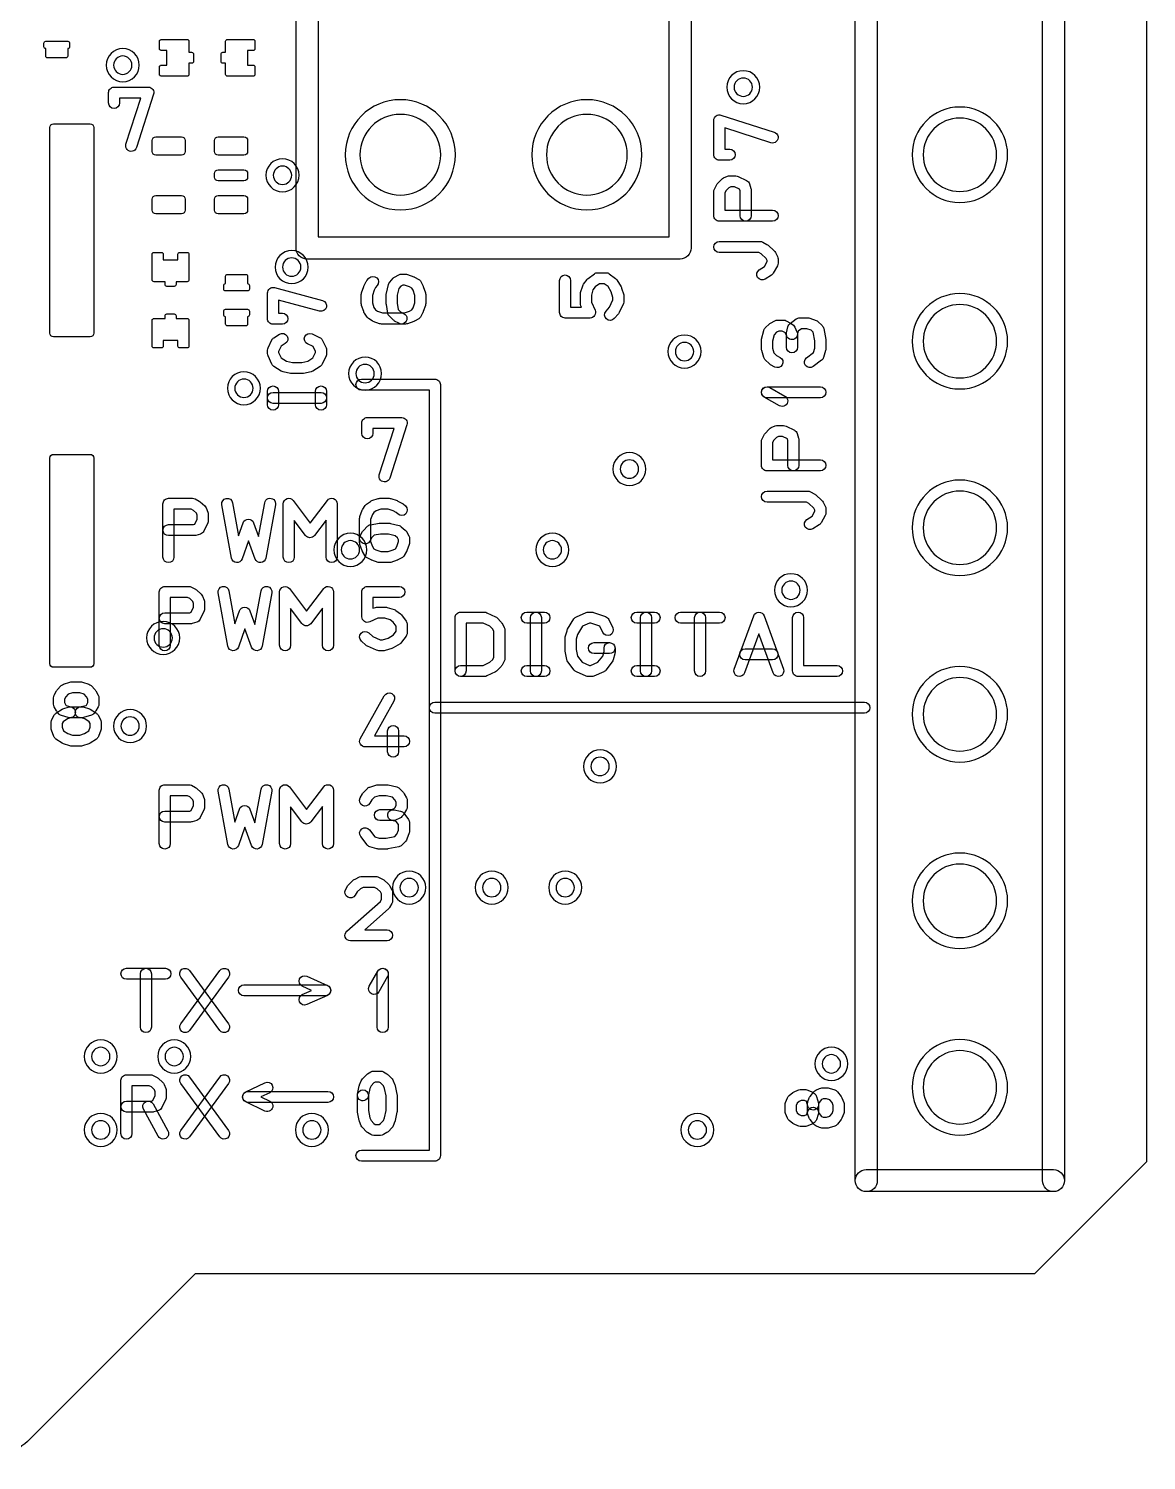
# Model space of a CAD drawing. Extents: x 0 to 53.3, y 0 to 68.6.
# Drawn here: x 38.12 to 53.34, y 0 to 19.5 of the extents above; entities that cross this region are included whole.
import ezdxf

# ---------------------------------------------------------------- set-up
doc = ezdxf.new("R2010")
doc.units = 0
for name, color, linetype in [('HOLE_1_4', 7, 'CONTINUOUS'), ('NC_Resist-A', 221, 'CONTINUOUS'), ('NC_Symbol-A', 140, 'CONTINUOUS'), ('OUTLINE', 7, 'CONTINUOUS')]:
    doc.layers.add(name, color=color, linetype=linetype)

msp = doc.modelspace()

# ---------------------------------------------------------------- linework, layer by layer
at = {"layer": 'HOLE_1_4'}
for points in [[(39.525, 19, 1), (39.275, 19, 1), (39.525, 19)], [(47.975, 18.7, 1), (47.725, 18.7, 1), (47.975, 18.7)], [(43.73, 17.78, 1), (42.63, 17.78, 1), (43.73, 17.78)], [(46.27, 17.78, 1), (45.17, 17.78, 1), (46.27, 17.78)], [(51.3, 17.78, 1), (50.3, 17.78, 1), (51.3, 17.78)], [(41.7, 17.5, 1), (41.45, 17.5, 1), (41.7, 17.5)], [(41.825, 16.25, 1), (41.575, 16.25, 1), (41.825, 16.25)], [(51.3, 15.24, 1), (50.3, 15.24, 1), (51.3, 15.24)], [(47.175, 15.1, 1), (46.925, 15.1, 1), (47.175, 15.1)], [(42.825, 14.8, 1), (42.575, 14.8, 1), (42.825, 14.8)], [(41.175, 14.6, 1), (40.925, 14.6, 1), (41.175, 14.6)], [(46.425, 13.5, 1), (46.175, 13.5, 1), (46.425, 13.5)], [(51.3, 12.7, 1), (50.3, 12.7, 1), (51.3, 12.7)], [(42.625, 12.4, 1), (42.375, 12.4, 1), (42.625, 12.4)], [(45.375, 12.4, 1), (45.125, 12.4, 1), (45.375, 12.4)], [(48.625, 11.85, 1), (48.375, 11.85, 1), (48.625, 11.85)], [(40.075, 11.2, 1), (39.825, 11.2, 1), (40.075, 11.2)], [(51.3, 10.16, 1), (50.3, 10.16, 1), (51.3, 10.16)], [(39.625, 10, 1), (39.375, 10, 1), (39.625, 10)], [(46.025, 9.45, 1), (45.775, 9.45, 1), (46.025, 9.45)], [(51.3, 7.62, 1), (50.3, 7.62, 1), (51.3, 7.62)], [(43.425, 7.8, 1), (43.175, 7.8, 1), (43.425, 7.8)], [(44.55, 7.8, 1), (44.3, 7.8, 1), (44.55, 7.8)], [(45.55, 7.8, 1), (45.3, 7.8, 1), (45.55, 7.8)], [(39.225, 5.5, 1), (38.975, 5.5, 1), (39.225, 5.5)], [(40.225, 5.5, 1), (39.975, 5.5, 1), (40.225, 5.5)], [(49.175, 5.4, 1), (48.925, 5.4, 1), (49.175, 5.4)], [(51.3, 5.08, 1), (50.3, 5.08, 1), (51.3, 5.08)], [(39.225, 4.5, 1), (38.975, 4.5, 1), (39.225, 4.5)], [(42.1, 4.5, 1), (41.85, 4.5, 1), (42.1, 4.5)], [(47.35, 4.5, 1), (47.1, 4.5, 1), (47.35, 4.5)]]:
    msp.add_lwpolyline(points, format="xyb", close=True, dxfattribs=at)
at = {"layer": 'NC_Resist-A'}
for points in [[(38.65, 19.325, -0.414214), (38.675, 19.3), (38.675, 19.25, -0.414214), (38.65, 19.225), (38.65, 19.225), (38.65, 19.125, -0.414214), (38.625, 19.1), (38.375, 19.1, -0.414214), (38.35, 19.125), (38.35, 19.225), (38.35, 19.225, -0.414214), (38.325, 19.25), (38.325, 19.3, -0.414214), (38.35, 19.325)], [(39.9, 18.975, -0.414214), (39.925, 19), (40, 19), (40, 19.2), (39.925, 19.2, -0.414214), (39.9, 19.225), (39.9, 19.325, -0.414214), (39.925, 19.35), (40.275, 19.35, -0.414214), (40.3, 19.325), (40.3, 19.175), (40.3375, 19.175, -0.414214), (40.3625, 19.15), (40.3625, 19.05, -0.414214), (40.3375, 19.025), (40.3, 19.025), (40.3, 18.875, -0.414214), (40.275, 18.85), (39.925, 18.85, -0.414214), (39.9, 18.875)], [(41.2, 19.225, -0.414214), (41.175, 19.2), (41.1, 19.2), (41.1, 19), (41.175, 19, -0.414214), (41.2, 18.975), (41.2, 18.875, -0.414214), (41.175, 18.85), (40.825, 18.85, -0.414214), (40.8, 18.875), (40.8, 19.025), (40.7625, 19.025, -0.414214), (40.7375, 19.05), (40.7375, 19.15, -0.414214), (40.7625, 19.175), (40.8, 19.175), (40.8, 19.325, -0.414214), (40.825, 19.35), (41.175, 19.35, -0.414214), (41.2, 19.325)], [(39.625, 19, 1), (39.175, 19, 1), (39.625, 19)], [(48.075, 18.7, 1), (47.625, 18.7, 1), (48.075, 18.7)], [(43.93, 17.78, 1), (42.43, 17.78, 1), (43.93, 17.78)], [(44.97, 17.78, 1), (46.47, 17.78, 1), (44.97, 17.78)], [(50.8, 18.43, 1), (50.8, 17.13, 1), (50.8, 18.43)], [(38.405, 18.15, -0.414214), (38.455, 18.2), (38.955, 18.2, -0.414214), (39.005, 18.15), (39.005, 15.35, -0.414214), (38.955, 15.3), (38.455, 15.3, -0.414214), (38.405, 15.35)], [(39.85, 17.775, -0.414214), (39.8, 17.825), (39.8, 17.975, -0.414214), (39.85, 18.025), (40.2, 18.025, -0.414214), (40.25, 17.975), (40.25, 17.825, -0.414214), (40.2, 17.775)], [(40.7, 17.775, -0.414214), (40.65, 17.825), (40.65, 17.975, -0.414214), (40.7, 18.025), (41.05, 18.025, -0.414214), (41.1, 17.975), (41.1, 17.825, -0.414214), (41.05, 17.775)], [(40.7, 17.425, -0.414214), (40.65, 17.475), (40.65, 17.525, -0.414214), (40.7, 17.575), (41.05, 17.575, -0.414214), (41.1, 17.525), (41.1, 17.475, -0.414214), (41.05, 17.425)], [(41.8, 17.5, 1), (41.35, 17.5, 1), (41.8, 17.5)], [(39.85, 16.975, -0.414214), (39.8, 17.025), (39.8, 17.175, -0.414214), (39.85, 17.225), (40.2, 17.225, -0.414214), (40.25, 17.175), (40.25, 17.025, -0.414214), (40.2, 16.975)], [(40.7, 16.975, -0.414214), (40.65, 17.025), (40.65, 17.175, -0.414214), (40.7, 17.225), (41.05, 17.225, -0.414214), (41.1, 17.175), (41.1, 17.025, -0.414214), (41.05, 16.975)], [(39.925, 16.45, -0.414214), (39.95, 16.425), (39.95, 16.35), (40.15, 16.35), (40.15, 16.425, -0.414214), (40.175, 16.45), (40.275, 16.45, -0.414214), (40.3, 16.425), (40.3, 16.075, -0.414214), (40.275, 16.05), (40.125, 16.05), (40.125, 16.0125, -0.414214), (40.1, 15.9875), (40, 15.9875, -0.414214), (39.975, 16.0125), (39.975, 16.05), (39.825, 16.05, -0.414214), (39.8, 16.075), (39.8, 16.425, -0.414214), (39.825, 16.45)], [(41.925, 16.25, 1), (41.475, 16.25, 1), (41.925, 16.25)], [(40.8, 15.925, -0.414214), (40.775, 15.95), (40.775, 16, -0.414214), (40.8, 16.025), (40.8, 16.025), (40.8, 16.125, -0.414214), (40.825, 16.15), (41.075, 16.15, -0.414214), (41.1, 16.125), (41.1, 16.025), (41.1, 16.025, -0.414214), (41.125, 16), (41.125, 15.95, -0.414214), (41.1, 15.925)], [(50.8, 15.89, 1), (50.8, 14.59, 1), (50.8, 15.89)], [(40.175, 15.15, -0.414214), (40.15, 15.175), (40.15, 15.25), (39.95, 15.25), (39.95, 15.175, -0.414214), (39.925, 15.15), (39.825, 15.15, -0.414214), (39.8, 15.175), (39.8, 15.525, -0.414214), (39.825, 15.55), (39.975, 15.55), (39.975, 15.5875, -0.414214), (40, 15.6125), (40.1, 15.6125, -0.414214), (40.125, 15.5875), (40.125, 15.55), (40.275, 15.55, -0.414214), (40.3, 15.525), (40.3, 15.175, -0.414214), (40.275, 15.15)], [(41.1, 15.675, -0.414214), (41.125, 15.65), (41.125, 15.6, -0.414214), (41.1, 15.575), (41.1, 15.575), (41.1, 15.475, -0.414214), (41.075, 15.45), (40.825, 15.45, -0.414214), (40.8, 15.475), (40.8, 15.575), (40.8, 15.575, -0.414214), (40.775, 15.6), (40.775, 15.65, -0.414214), (40.8, 15.675)], [(47.275, 15.1, 1), (46.825, 15.1, 1), (47.275, 15.1)], [(42.925, 14.8, 1), (42.475, 14.8, 1), (42.925, 14.8)], [(41.275, 14.6, 1), (40.825, 14.6, 1), (41.275, 14.6)], [(38.405, 13.65, -0.414214), (38.455, 13.7), (38.955, 13.7, -0.414214), (39.005, 13.65), (39.005, 10.85, -0.414214), (38.955, 10.8), (38.455, 10.8, -0.414214), (38.405, 10.85)], [(46.525, 13.5, 1), (46.075, 13.5, 1), (46.525, 13.5)], [(50.8, 13.35, 1), (50.8, 12.05, 1), (50.8, 13.35)], [(42.725, 12.4, 1), (42.275, 12.4, 1), (42.725, 12.4)], [(45.475, 12.4, 1), (45.025, 12.4, 1), (45.475, 12.4)], [(48.725, 11.85, 1), (48.275, 11.85, 1), (48.725, 11.85)], [(40.175, 11.2, 1), (39.725, 11.2, 1), (40.175, 11.2)], [(50.8, 10.81, 1), (50.8, 9.51, 1), (50.8, 10.81)], [(39.725, 10, 1), (39.275, 10, 1), (39.725, 10)], [(46.125, 9.45, 1), (45.675, 9.45, 1), (46.125, 9.45)], [(50.8, 8.27, 1), (50.8, 6.97, 1), (50.8, 8.27)], [(43.525, 7.8, 1), (43.075, 7.8, 1), (43.525, 7.8)], [(44.65, 7.8, 1), (44.2, 7.8, 1), (44.65, 7.8)], [(45.65, 7.8, 1), (45.2, 7.8, 1), (45.65, 7.8)], [(39.325, 5.5, 1), (38.875, 5.5, 1), (39.325, 5.5)], [(40.325, 5.5, 1), (39.875, 5.5, 1), (40.325, 5.5)], [(50.8, 5.73, 1), (50.8, 4.43, 1), (50.8, 5.73)], [(49.275, 5.4, 1), (48.825, 5.4, 1), (49.275, 5.4)], [(39.325, 4.5, 1), (38.875, 4.5, 1), (39.325, 4.5)], [(42.2, 4.5, 1), (41.75, 4.5, 1), (42.2, 4.5)], [(47.45, 4.5, 1), (47, 4.5, 1), (47.45, 4.5)]]:
    msp.add_lwpolyline(points, format="xyb", close=True, dxfattribs=at)
at = {"layer": 'NC_Symbol-A'}
for points in [[(41.76, 24.13, -1), (42.06, 24.13), (42.06, 16.66), (46.84, 16.66), (46.84, 23.98), (41.91, 23.98, -1), (41.91, 24.28), (46.99, 24.28, -0.414214), (47.14, 24.13), (47.14, 16.51, -0.414214), (46.99, 16.36), (41.91, 16.36, -0.414214), (41.76, 16.51)], [(49.675, 3.81, -1), (49.375, 3.81), (49.375, 24.13, -1), (49.675, 24.13)], [(51.925, 24.13, -1), (52.225, 24.13), (52.225, 3.81, -1), (51.925, 3.81)], [(39.35617, 18.48491, -1), (39.20617, 18.48491), (39.20617, 18.62642, -0.414214), (39.28117, 18.70142), (39.7487, 18.70142, -0.508591), (39.82009, 18.60345), (39.58633, 17.87703, -1), (39.44355, 17.92297), (39.64578, 18.55142), (39.35617, 18.55142)], [(47.66509, 17.85617, -1), (47.66509, 17.70617), (47.52358, 17.70617, -0.414214), (47.44858, 17.78117), (47.44858, 18.2487, -0.508591), (47.54655, 18.32009), (48.27297, 18.08633, -1), (48.22703, 17.94355), (47.59858, 18.14578), (47.59858, 17.85617)], [(48.25, 17.025, -1), (48.25, 16.875), (47.52358, 16.875, -0.414214), (47.44858, 16.95), (47.44858, 17.27727, -0.12026), (47.45701, 17.31182), (47.48532, 17.36637, -0.064683), (47.49636, 17.38223), (47.55296, 17.44457, -0.110983), (47.57987, 17.46348), (47.63647, 17.48685, -0.098199), (47.66509, 17.49253), (47.75, 17.49253, -0.112704), (47.78255, 17.4851), (47.89576, 17.43056, -0.209984), (47.93499, 17.38472), (47.95386, 17.32238, -0.073621), (47.95708, 17.30065), (47.95708, 16.95, -1), (47.80708, 16.95), (47.80708, 17.28955), (47.80097, 17.30972), (47.73288, 17.34253), (47.67996, 17.34253), (47.65269, 17.33127), (47.61397, 17.28862), (47.59858, 17.25897), (47.59858, 17.025)], [(47.52358, 16.44903, -1), (47.52358, 16.59903), (48.08019, 16.59903, -0.126514), (48.11637, 16.58973), (48.17297, 16.55856, -0.059853), (48.1875, 16.54812), (48.27241, 16.4702, -0.087646), (48.28827, 16.44948), (48.31657, 16.39493, -0.120226), (48.325, 16.36039), (48.325, 16.30584, -0.128104), (48.31547, 16.26925), (48.25887, 16.16796, -0.123142), (48.23394, 16.14145), (48.14903, 16.0869, -1), (48.06795, 16.2131), (48.13708, 16.25751), (48.175, 16.32537), (48.175, 16.34209), (48.16123, 16.36864), (48.09272, 16.43151), (48.0609, 16.44903)], [(42.75296, 16.09911, -1), (42.86402, 15.99829), (42.84227, 15.97433), (42.82123, 15.93377), (42.79858, 15.86521), (42.79858, 15.76466), (42.81972, 15.70066), (42.84306, 15.66692), (42.87084, 15.64856), (42.93503, 15.625), (43.23856, 15.625), (43.3056, 15.64961), (43.3373, 15.66707), (43.35236, 15.69609), (43.375, 15.76466), (43.375, 15.86521), (43.35236, 15.93378), (43.3373, 15.9628), (43.3056, 15.98026), (43.23856, 16.00487), (43.21457, 16.00487), (43.18662, 15.98948), (43.16013, 15.95885), (43.13821, 15.86832), (43.13821, 15.75861), (43.15213, 15.67236), (43.18356, 15.64207), (43.23146, 15.6157, -1), (43.1591, 15.4843), (43.1025, 15.51547, -0.065961), (43.08664, 15.52716), (43.03004, 15.5817, -0.162393), (43.00804, 15.62376), (42.98917, 15.74065, -0.040026), (42.98821, 15.7526), (42.98821, 15.87727, -0.059462), (42.99032, 15.89492), (43.01862, 16.01181, -0.119424), (43.03478, 16.04322), (43.08195, 16.09776, -0.088836), (43.1025, 16.1144), (43.1591, 16.14557, -0.126514), (43.19528, 16.15487), (43.25189, 16.15487, -0.088201), (43.27774, 16.15027), (43.36264, 16.1191, -0.037854), (43.37296, 16.1144), (43.42957, 16.08323, -0.148301), (43.45997, 16.05207), (43.48827, 15.99753, -0.039964), (43.49292, 15.9865), (43.52122, 15.90078, -0.07988), (43.525, 15.87727), (43.525, 15.7526, -0.07988), (43.52122, 15.72909), (43.49292, 15.64337, -0.039964), (43.48827, 15.63234), (43.45997, 15.5778, -0.148301), (43.42957, 15.54664), (43.37296, 15.51547, -0.037854), (43.36264, 15.51077), (43.27774, 15.4796, -0.088201), (43.25189, 15.475), (42.9217, 15.475, -0.088195), (42.89585, 15.47959), (42.81094, 15.51076, -0.058095), (42.79544, 15.5186), (42.74827, 15.54977, -0.095697), (42.72794, 15.56967), (42.69021, 15.62421, -0.071682), (42.68067, 15.64336), (42.65236, 15.72908, -0.079913), (42.64858, 15.7526), (42.64858, 15.87727, -0.079913), (42.65236, 15.90079), (42.68067, 15.98651, -0.039933), (42.68532, 15.99753), (42.71362, 16.05207, -0.064711), (42.72466, 16.06794)], [(45.34858, 16.06753, -1), (45.49858, 16.06753), (45.49858, 15.70617), (45.64678, 15.70617), (45.63831, 15.72483, -0.106969), (45.6316, 15.75584), (45.6316, 15.88052, -0.073621), (45.63482, 15.90225), (45.66313, 15.99576, -0.088707), (45.67511, 16.01929), (45.72228, 16.08162, -0.072506), (45.73769, 16.09681), (45.82259, 16.15915, -0.159683), (45.86698, 16.1737), (45.98019, 16.1737, -0.159683), (46.02458, 16.15915), (46.10948, 16.09681, -0.098579), (46.12925, 16.0752), (46.18586, 15.9817, -0.06271), (46.19348, 15.96458), (46.22178, 15.87107, -0.073588), (46.225, 15.84935), (46.225, 15.78701, -0.106935), (46.21829, 15.75601), (46.16169, 15.63134, -0.077945), (46.14892, 15.61192), (46.09231, 15.54958, -1), (45.98127, 15.65042), (46.02997, 15.70405), (46.075, 15.80324), (46.075, 15.83825), (46.05265, 15.9121), (46.00867, 15.98474), (45.95561, 16.0237), (45.89156, 16.0237), (45.83528, 15.98238), (45.80281, 15.93946), (45.7816, 15.86942), (45.7816, 15.77207), (45.8315, 15.66218, -0.545351), (45.76321, 15.55617), (45.42358, 15.55617, -0.414214), (45.34858, 15.63117)], [(41.57358, 15.6224, -1), (41.57358, 15.4724), (41.44623, 15.4724, -0.414214), (41.37123, 15.5474), (41.37123, 15.89805, -0.493227), (41.46566, 15.97049), (42.11943, 15.79517, -1), (42.08057, 15.65029), (41.52123, 15.80029), (41.52123, 15.6224)], [(48.35127, 15.02089, -1), (48.27891, 14.88949), (48.22231, 14.92066, -0.066009), (48.20644, 14.93236), (48.14984, 14.98691, -0.128149), (48.13011, 15.01918), (48.1018, 15.11269, -0.073621), (48.09858, 15.13442), (48.09858, 15.2513, -0.059495), (48.10069, 15.26896), (48.129, 15.38584, -0.142473), (48.14984, 15.42218), (48.20644, 15.47673, -0.066009), (48.22231, 15.48843), (48.27891, 15.5196, -0.126514), (48.31509, 15.5289), (48.4, 15.5289, -0.126514), (48.43618, 15.5196), (48.49278, 15.48843, -0.046773), (48.50436, 15.48056), (48.53267, 15.45718, -0.114077), (48.5532, 15.43035), (48.5815, 15.36801, -0.106935), (48.58821, 15.33701), (48.58821, 15.15779, -1), (48.43821, 15.15779), (48.43821, 15.32078), (48.42378, 15.35256), (48.41426, 15.36042), (48.38071, 15.3789), (48.33438, 15.3789), (48.30338, 15.36183), (48.26965, 15.32932), (48.24858, 15.24235), (48.24858, 15.14552), (48.26801, 15.08135), (48.30338, 15.04726)], [(48.58646, 15.32089, -1), (48.43996, 15.35313), (48.45883, 15.43885, -0.182225), (48.4877, 15.48319), (48.5726, 15.54552, -0.159638), (48.61698, 15.56006), (48.73019, 15.56006, -0.088162), (48.75603, 15.55547), (48.84093, 15.52431, -0.104149), (48.86713, 15.50791), (48.92374, 15.45336, -0.155011), (48.94537, 15.41343), (48.97367, 15.26538, -0.047247), (48.975, 15.2513), (48.975, 15.13442, -0.073588), (48.97178, 15.1127), (48.94348, 15.01919, -0.158522), (48.91697, 14.98112), (48.80376, 14.8954, -1), (48.71322, 15.01498), (48.80698, 15.08598), (48.825, 15.14552), (48.825, 15.2442), (48.80251, 15.36187), (48.77442, 15.38893), (48.71686, 15.41006), (48.64156, 15.41006), (48.59925, 15.379)], [(41.53444, 15.33541, -1), (41.61272, 15.20745), (41.55508, 15.17219), (41.52123, 15.10228), (41.52123, 15.08911), (41.55604, 15.01322), (41.62828, 14.96765), (41.70943, 14.94903), (41.83679, 14.94903), (41.91795, 14.96765), (41.99019, 15.01322), (42.025, 15.08911), (42.025, 15.10228), (41.9933, 15.16775), (41.91589, 15.20326, -1), (41.97845, 15.3396), (42.08034, 15.29285, -0.174132), (42.11656, 15.25737), (42.1675, 15.15217, -0.113231), (42.175, 15.11948), (42.175, 15.07273, -0.107934), (42.16817, 15.04146), (42.11723, 14.93042, -0.145481), (42.08908, 14.89826), (41.98719, 14.83397, -0.084536), (41.96394, 14.8243), (41.86205, 14.80093, -0.056437), (41.84528, 14.79903), (41.70094, 14.79903, -0.056437), (41.68417, 14.80093), (41.58229, 14.8243, -0.084536), (41.55904, 14.83397), (41.45715, 14.89826, -0.145481), (41.429, 14.93042), (41.37806, 15.04146, -0.107934), (41.37123, 15.07273), (41.37123, 15.11948, -0.113231), (41.37873, 15.15217), (41.42967, 15.25737, -0.143672), (41.45803, 15.28866)], [(41.52123, 14.37597, -1), (41.37123, 14.37597), (41.37123, 14.55714, -1), (41.52123, 14.55714)], [(42.175, 14.37597, -1), (42.025, 14.37597), (42.025, 14.55714, -1), (42.175, 14.55714)], [(42.65, 4.075, -1), (42.65, 4.225), (43.575, 4.225), (43.575, 14.575), (42.65, 14.575, -1), (42.65, 14.725), (43.65, 14.725, -0.414214), (43.725, 14.65), (43.725, 4.15, -0.414214), (43.65, 4.075)], [(42.1, 14.54448, -1), (42.1, 14.39448), (41.44623, 14.39448, -1), (41.44623, 14.54448)], [(48.41793, 14.49327, -1), (48.34433, 14.36257), (48.13678, 14.47946, -1), (48.21038, 14.61016)], [(48.17358, 14.46981, -1), (48.17358, 14.61981), (48.9, 14.61981, -1), (48.9, 14.46981)], [(42.80617, 13.98491, -1), (42.65617, 13.98491), (42.65617, 14.12642, -0.414214), (42.73117, 14.20142), (43.1987, 14.20142, -0.508591), (43.27009, 14.10345), (43.03633, 13.37703, -1), (42.89355, 13.42297), (43.09578, 14.05142), (42.80617, 14.05142)], [(48.9, 13.625, -1), (48.9, 13.475), (48.17358, 13.475, -0.414214), (48.09858, 13.55), (48.09858, 13.87727, -0.12026), (48.10701, 13.91182), (48.13532, 13.96637, -0.064683), (48.14636, 13.98223), (48.20296, 14.04457, -0.110983), (48.22987, 14.06348), (48.28647, 14.08685, -0.098199), (48.31509, 14.09253), (48.4, 14.09253, -0.112704), (48.43255, 14.0851), (48.54576, 14.03056, -0.209984), (48.58499, 13.98472), (48.60386, 13.92238, -0.073621), (48.60708, 13.90065), (48.60708, 13.55, -1), (48.45708, 13.55), (48.45708, 13.88955), (48.45097, 13.90972), (48.38288, 13.94253), (48.32996, 13.94253), (48.30269, 13.93127), (48.26397, 13.88862), (48.24858, 13.85897), (48.24858, 13.625)], [(40.09708, 12.3, -1), (39.94708, 12.3), (39.94708, 13.02642, -0.414214), (40.02208, 13.10142), (40.34935, 13.10142, -0.12026), (40.3839, 13.09299), (40.43845, 13.06468, -0.064683), (40.45431, 13.05364), (40.51665, 12.99704, -0.110983), (40.53556, 12.97013), (40.55893, 12.91353, -0.098199), (40.56461, 12.88491), (40.56461, 12.8, -0.112704), (40.55718, 12.76745), (40.50264, 12.65424, -0.209984), (40.4568, 12.61501), (40.39446, 12.59614, -0.073621), (40.37273, 12.59292), (40.02208, 12.59292, -1), (40.02208, 12.74292), (40.36163, 12.74292), (40.3818, 12.74903), (40.41461, 12.81712), (40.41461, 12.87004), (40.40335, 12.89731), (40.3607, 12.93603), (40.33105, 12.95142), (40.09708, 12.95142)], [(40.7483, 13.01296, -1), (40.89586, 13.03988), (40.97759, 12.59173), (41.03963, 12.76827, -0.702697), (41.18075, 12.76937), (41.24944, 12.58324), (41.33272, 13.03988, -1), (41.48028, 13.01296), (41.34781, 12.28654, -0.763141), (41.20367, 12.27403), (41.11211, 12.52211), (41.02531, 12.27513, -0.769401), (40.88077, 12.28654)], [(41.73604, 12.3, -1), (41.58604, 12.3), (41.58604, 13.02642, -0.721828), (41.72117, 13.07124), (41.95015, 12.76405), (42.18591, 13.07201, -0.716973), (42.32046, 13.02642), (42.32046, 12.3, -1), (42.17046, 12.3), (42.17046, 12.80507), (42.0089, 12.59403, -0.497802), (41.88922, 12.5948), (41.73604, 12.8003)], [(43.24911, 12.99704, -1), (43.14829, 12.88598), (43.12433, 12.90773), (43.08377, 12.92877), (43.01521, 12.95142), (42.91466, 12.95142), (42.85066, 12.93028), (42.81692, 12.90694), (42.79856, 12.87916), (42.775, 12.81497), (42.775, 12.51144), (42.79961, 12.4444), (42.81707, 12.4127), (42.84609, 12.39764), (42.91466, 12.375), (43.01521, 12.375), (43.08378, 12.39764), (43.1128, 12.4127), (43.13026, 12.4444), (43.15487, 12.51144), (43.15487, 12.53543), (43.13948, 12.56338), (43.10885, 12.58987), (43.01832, 12.61179), (42.90861, 12.61179), (42.82236, 12.59787), (42.79207, 12.56644), (42.7657, 12.51854, -1), (42.6343, 12.5909), (42.66547, 12.6475, -0.065961), (42.67716, 12.66336), (42.7317, 12.71996, -0.162393), (42.77376, 12.74196), (42.89065, 12.76083, -0.040026), (42.9026, 12.76179), (43.02727, 12.76179, -0.059462), (43.04492, 12.75968), (43.16181, 12.73138, -0.119424), (43.19322, 12.71522), (43.24776, 12.66805, -0.088836), (43.2644, 12.6475), (43.29557, 12.5909, -0.126514), (43.30487, 12.55472), (43.30487, 12.49811, -0.088201), (43.30027, 12.47226), (43.2691, 12.38736, -0.037854), (43.2644, 12.37704), (43.23323, 12.32043, -0.148301), (43.20207, 12.29003), (43.14753, 12.26173, -0.039964), (43.1365, 12.25708), (43.05078, 12.22878, -0.07988), (43.02727, 12.225), (42.9026, 12.225, -0.07988), (42.87909, 12.22878), (42.79337, 12.25708, -0.039964), (42.78234, 12.26173), (42.7278, 12.29003, -0.148301), (42.69664, 12.32043), (42.66547, 12.37704, -0.037854), (42.66077, 12.38736), (42.6296, 12.47226, -0.088201), (42.625, 12.49811), (42.625, 12.8283, -0.088195), (42.62959, 12.85415), (42.66076, 12.93906, -0.058095), (42.6686, 12.95456), (42.69977, 13.00173, -0.095697), (42.71967, 13.02206), (42.77421, 13.05979, -0.071682), (42.79336, 13.06933), (42.87908, 13.09764, -0.079913), (42.9026, 13.10142), (43.02727, 13.10142, -0.079913), (43.05079, 13.09764), (43.13651, 13.06933, -0.039933), (43.14753, 13.06468), (43.20207, 13.03638, -0.064711), (43.21794, 13.02534)], [(48.17358, 13.04903, -1), (48.17358, 13.19903), (48.73019, 13.19903, -0.126514), (48.76637, 13.18973), (48.82297, 13.15856, -0.059853), (48.8375, 13.14812), (48.92241, 13.0702, -0.087646), (48.93827, 13.04948), (48.96657, 12.99493, -0.120226), (48.975, 12.96039), (48.975, 12.90584, -0.128104), (48.96547, 12.86925), (48.90887, 12.76796, -0.123142), (48.88394, 12.74145), (48.79903, 12.6869, -1), (48.71795, 12.8131), (48.78708, 12.85751), (48.825, 12.92537), (48.825, 12.94209), (48.81123, 12.96864), (48.74272, 13.03151), (48.7109, 13.04903)], [(40.04708, 11.1, -1), (39.89708, 11.1), (39.89708, 11.82642, -0.414214), (39.97208, 11.90142), (40.29935, 11.90142, -0.12026), (40.3339, 11.89299), (40.38845, 11.86468, -0.064683), (40.40431, 11.85364), (40.46665, 11.79704, -0.110983), (40.48556, 11.77013), (40.50893, 11.71353, -0.098199), (40.51461, 11.68491), (40.51461, 11.6, -0.112704), (40.50718, 11.56745), (40.45264, 11.45424, -0.209984), (40.4068, 11.41501), (40.34446, 11.39614, -0.073621), (40.32273, 11.39292), (39.97208, 11.39292, -1), (39.97208, 11.54292), (40.31163, 11.54292), (40.3318, 11.54903), (40.36461, 11.61712), (40.36461, 11.67004), (40.35335, 11.69731), (40.3107, 11.73603), (40.28105, 11.75142), (40.04708, 11.75142)], [(40.6983, 11.81296, -1), (40.84586, 11.83988), (40.92759, 11.39173), (40.98963, 11.56827, -0.702697), (41.13075, 11.56937), (41.19944, 11.38324), (41.28272, 11.83988, -1), (41.43028, 11.81296), (41.29781, 11.08654, -0.763141), (41.15367, 11.07403), (41.06211, 11.32211), (40.97531, 11.07513, -0.769401), (40.83077, 11.08654)], [(41.68604, 11.1, -1), (41.53604, 11.1), (41.53604, 11.82642, -0.721828), (41.67117, 11.87124), (41.90015, 11.56405), (42.13591, 11.87201, -0.716973), (42.27046, 11.82642), (42.27046, 11.1, -1), (42.12046, 11.1), (42.12046, 11.60507), (41.9589, 11.39403, -0.497802), (41.83922, 11.3948), (41.68604, 11.6003)], [(43.16753, 11.90142, -1), (43.16753, 11.75142), (42.80617, 11.75142), (42.80617, 11.60322), (42.82483, 11.61169, -0.106969), (42.85584, 11.6184), (42.98052, 11.6184, -0.073621), (43.00225, 11.61518), (43.09576, 11.58687, -0.088707), (43.11929, 11.57489), (43.18162, 11.52772, -0.072506), (43.19681, 11.51231), (43.25915, 11.42741, -0.159683), (43.2737, 11.38302), (43.2737, 11.26981, -0.159683), (43.25915, 11.22542), (43.19681, 11.14052, -0.098579), (43.1752, 11.12075), (43.0817, 11.06414, -0.06271), (43.06458, 11.05652), (42.97107, 11.02822, -0.073588), (42.94935, 11.025), (42.88701, 11.025, -0.106935), (42.85601, 11.03171), (42.73134, 11.08831, -0.077945), (42.71192, 11.10108), (42.64958, 11.15769, -1), (42.75042, 11.26873), (42.80405, 11.22003), (42.90324, 11.175), (42.93825, 11.175), (43.0121, 11.19735), (43.08474, 11.24133), (43.1237, 11.29439), (43.1237, 11.35844), (43.08238, 11.41472), (43.03946, 11.44719), (42.96942, 11.4684), (42.87207, 11.4684), (42.76218, 11.4185, -0.545351), (42.65617, 11.48679), (42.65617, 11.82642, -0.414214), (42.73117, 11.90142)], [(44.075, 10.75, -1), (43.925, 10.75), (43.925, 11.47642, -0.414214), (44, 11.55142), (44.32727, 11.55142, -0.113231), (44.35996, 11.54392), (44.47685, 11.48731, -0.088472), (44.49817, 11.47185), (44.55271, 11.41525, -0.065989), (44.5644, 11.39938), (44.59557, 11.34277, -0.12648), (44.60487, 11.3066), (44.60487, 10.91981, -0.126514), (44.59557, 10.88363), (44.5644, 10.82703, -0.065961), (44.55271, 10.81117), (44.49817, 10.75456, -0.088472), (44.47685, 10.7391), (44.35996, 10.6825, -0.113231), (44.32727, 10.675), (44, 10.675, -1), (44, 10.825), (44.31007, 10.825), (44.39943, 10.86827), (44.4378, 10.90809), (44.45487, 10.9391), (44.45487, 11.28732), (44.4378, 11.31833), (44.39943, 11.35814), (44.31006, 11.40142), (44.075, 11.40142)], [(44.9013, 11.40142, -1), (44.9013, 11.55142), (45.14286, 11.55142, -1), (45.14286, 11.40142)], [(45.10097, 10.75, -1), (44.95097, 10.75), (44.95097, 11.47642, -1), (45.10097, 11.47642)], [(46.07276, 11.33915, -1), (45.93762, 11.27405), (45.89663, 11.35914), (45.7744, 11.40142), (45.75561, 11.40142), (45.65944, 11.36032), (45.59162, 11.24835), (45.5737, 11.18326), (45.5737, 11.04068), (45.5921, 10.95157), (45.65557, 10.86775), (45.75561, 10.825), (45.77166, 10.825), (45.8717, 10.86775), (45.9367, 10.9536), (45.95357, 11.01486), (45.95357, 11.06132, -1), (46.10357, 11.06132), (46.10357, 11.00472, -0.067273), (46.10088, 10.98481), (46.0775, 10.8999, -0.095112), (46.06499, 10.87454), (45.97928, 10.76133, -0.13049), (45.94895, 10.73763), (45.81648, 10.68103, -0.101298), (45.78701, 10.675), (45.74026, 10.675, -0.101298), (45.71079, 10.68103), (45.57832, 10.73763, -0.13049), (45.54799, 10.76133), (45.46228, 10.87454, -0.111539), (45.44863, 10.90464), (45.42525, 11.01785, -0.050962), (45.4237, 11.03302), (45.4237, 11.1934, -0.067273), (45.42639, 11.21331), (45.44977, 11.29821, -0.069071), (45.45793, 11.31715), (45.54364, 11.45866, -0.156881), (45.57832, 11.48878), (45.71079, 11.54539, -0.101298), (45.74026, 11.55142), (45.78701, 11.55142, -0.083456), (45.81153, 11.5473), (45.97517, 11.49069, -0.199808), (46.01822, 11.45236)], [(46.4, 11.40142, -1), (46.4, 11.55142), (46.64156, 11.55142, -1), (46.64156, 11.40142)], [(46.59968, 10.75, -1), (46.44968, 10.75), (46.44968, 11.47642, -1), (46.59968, 11.47642)], [(46.9974, 11.40142, -1), (46.9974, 11.55142), (47.52727, 11.55142, -1), (47.52727, 11.40142)], [(47.33734, 10.75, -1), (47.18734, 10.75), (47.18734, 11.47642, -1), (47.33734, 11.47642)], [(47.86786, 10.7243, -1), (47.72694, 10.7757), (47.99188, 11.50212, -0.699716), (48.1328, 11.50212), (48.39773, 10.7757, -1), (48.25681, 10.7243), (48.06234, 11.25753)], [(48.5224, 11.47642, -1), (48.6724, 11.47642), (48.6724, 10.825), (49.12727, 10.825, -1), (49.12727, 10.675), (48.5974, 10.675, -0.414214), (48.5224, 10.75)], [(46.02857, 11.13632, -1), (46.02857, 10.98632), (45.81818, 10.98632, -1), (45.81818, 11.13632)], [(47.87532, 10.90142, -1), (47.87532, 11.05142), (48.24935, 11.05142, -1), (48.24935, 10.90142)], [(44.9013, 10.675, -1), (44.9013, 10.825), (45.14286, 10.825, -1), (45.14286, 10.675)], [(46.4, 10.675, -1), (46.4, 10.825), (46.64156, 10.825, -1), (46.64156, 10.675)], [(38.84492, 10.1139, -1), (38.80962, 10.25968), (38.90223, 10.2821), (38.90522, 10.28573), (38.9237, 10.31929), (38.9237, 10.36562), (38.90663, 10.39663), (38.87186, 10.43271), (38.81521, 10.45142), (38.71466, 10.45142), (38.65801, 10.43271), (38.62324, 10.39663), (38.60617, 10.36562), (38.60617, 10.31929), (38.62465, 10.28573), (38.62912, 10.28031), (38.69032, 10.26179), (38.85065, 10.26179, -0.073621), (38.87238, 10.25857), (38.93472, 10.2397, -0.072538), (38.95432, 10.23051), (39.04003, 10.17391, -0.121556), (39.0644, 10.1475), (39.09557, 10.0909, -0.126514), (39.10487, 10.05472), (39.10487, 9.96981, -0.088201), (39.10027, 9.94396), (39.0691, 9.85906, -0.160144), (39.04003, 9.82233), (38.95432, 9.76572, -0.066304), (38.9365, 9.75708), (38.85078, 9.72878, -0.07988), (38.82727, 9.725), (38.7026, 9.725, -0.07988), (38.67909, 9.72878), (38.59337, 9.75708, -0.066304), (38.57555, 9.76572), (38.48984, 9.82233, -0.160144), (38.46077, 9.85906), (38.4296, 9.94396, -0.088201), (38.425, 9.96981), (38.425, 10.05472, -0.126514), (38.4343, 10.0909), (38.46547, 10.1475, -0.121556), (38.48984, 10.17391), (38.57555, 10.23051, -0.072538), (38.59515, 10.2397), (38.65749, 10.25857, -1), (38.70095, 10.11501), (38.64908, 10.09931), (38.58794, 10.05893), (38.575, 10.03543), (38.575, 9.98314), (38.59308, 9.9339), (38.64988, 9.89639), (38.71466, 9.875), (38.81521, 9.875), (38.87999, 9.89639), (38.93679, 9.9339), (38.95487, 9.98314), (38.95487, 10.03543), (38.94193, 10.05893), (38.88079, 10.09931), (38.83955, 10.11179), (38.67922, 10.11179, -0.073588), (38.6575, 10.11501), (38.56399, 10.14331, -0.147768), (38.52787, 10.16734), (38.5045, 10.19565, -0.046726), (38.49664, 10.20722), (38.46547, 10.26382, -0.126514), (38.45617, 10.3), (38.45617, 10.38491, -0.126514), (38.46547, 10.42109), (38.49664, 10.47769, -0.065961), (38.50833, 10.49355), (38.56287, 10.55015, -0.121853), (38.59336, 10.56933), (38.67908, 10.59764, -0.079913), (38.7026, 10.60142), (38.82727, 10.60142, -0.079913), (38.85079, 10.59764), (38.93651, 10.56933, -0.121853), (38.967, 10.55015), (39.02154, 10.49355, -0.065961), (39.03323, 10.47769), (39.0644, 10.42109, -0.126514), (39.0737, 10.38491), (39.0737, 10.3, -0.126514), (39.0644, 10.26382), (39.03323, 10.20722, -0.046726), (39.02537, 10.19565), (39.002, 10.16734, -0.162173), (38.96181, 10.1422)], [(42.96182, 10.41304, -1), (43.09272, 10.3398), (42.82791, 9.86651), (43.22987, 9.86651, -1), (43.22987, 9.71651), (42.7, 9.71651, -0.572851), (42.63455, 9.82813)], [(49.5, 10.325, -1), (49.5, 10.175), (43.65, 10.175, -1), (43.65, 10.325)], [(43.00682, 9.93302, -1), (43.15682, 9.93302), (43.15682, 9.65, -1), (43.00682, 9.65)], [(40.04708, 8.4, -1), (39.89708, 8.4), (39.89708, 9.12642, -0.414214), (39.97208, 9.20142), (40.29935, 9.20142, -0.12026), (40.3339, 9.19299), (40.38845, 9.16468, -0.064683), (40.40431, 9.15364), (40.46665, 9.09704, -0.110983), (40.48556, 9.07013), (40.50893, 9.01353, -0.098199), (40.51461, 8.98491), (40.51461, 8.9, -0.112704), (40.50718, 8.86745), (40.45264, 8.75424, -0.209984), (40.4068, 8.71501), (40.34446, 8.69614, -0.073621), (40.32273, 8.69292), (39.97208, 8.69292, -1), (39.97208, 8.84292), (40.31163, 8.84292), (40.3318, 8.84903), (40.36461, 8.91712), (40.36461, 8.97004), (40.35335, 8.99731), (40.3107, 9.03603), (40.28105, 9.05142), (40.04708, 9.05142)], [(40.6983, 9.11296, -1), (40.84586, 9.13988), (40.92759, 8.69173), (40.98963, 8.86827, -0.702697), (41.13075, 8.86937), (41.19944, 8.68324), (41.28272, 9.13988, -1), (41.43028, 9.11296), (41.29781, 8.38654, -0.763141), (41.15367, 8.37403), (41.06211, 8.62211), (40.97531, 8.37513, -0.769401), (40.83077, 8.38654)], [(41.68604, 8.4, -1), (41.53604, 8.4), (41.53604, 9.12642, -0.721828), (41.67117, 9.17124), (41.90015, 8.86405), (42.13591, 9.17201, -0.716973), (42.27046, 9.12642), (42.27046, 8.4, -1), (42.12046, 8.4), (42.12046, 8.90507), (41.9589, 8.69403, -0.497802), (41.83922, 8.6948), (41.68604, 8.9003)], [(42.7657, 8.94873, -1), (42.6343, 9.02109), (42.66547, 9.07769, -0.065961), (42.67716, 9.09355), (42.7317, 9.15015, -0.128197), (42.76398, 9.16989), (42.85749, 9.1982, -0.073621), (42.87922, 9.20142), (42.9961, 9.20142, -0.059462), (43.01375, 9.19931), (43.13064, 9.171, -0.142552), (43.167, 9.15015), (43.22154, 9.09355, -0.065961), (43.23323, 9.07769), (43.2644, 9.02109, -0.126514), (43.2737, 8.98491), (43.2737, 8.9, -0.126514), (43.2644, 8.86382), (43.23323, 8.80722, -0.046726), (43.22537, 8.79565), (43.202, 8.76734, -0.114126), (43.17516, 8.7468), (43.11282, 8.7185, -0.106935), (43.08182, 8.71179), (42.9026, 8.71179, -1), (42.9026, 8.86179), (43.06559, 8.86179), (43.09736, 8.87621), (43.10522, 8.88573), (43.1237, 8.91929), (43.1237, 8.96562), (43.10663, 8.99663), (43.07413, 9.03035), (42.98715, 9.05142), (42.89032, 9.05142), (42.82615, 9.03199), (42.79207, 8.99663)], [(43.06569, 8.71354, -1), (43.09795, 8.86004), (43.18366, 8.84117, -0.182143), (43.22798, 8.81231), (43.29032, 8.72741, -0.159683), (43.30487, 8.68302), (43.30487, 8.56981, -0.088201), (43.30027, 8.54396), (43.2691, 8.45906, -0.104102), (43.25271, 8.43287), (43.19817, 8.37626, -0.155011), (43.15824, 8.35463), (43.01018, 8.32633, -0.047247), (42.9961, 8.325), (42.87922, 8.325, -0.073588), (42.8575, 8.32822), (42.76399, 8.35652, -0.158551), (42.72591, 8.38303), (42.6402, 8.49624, -1), (42.7598, 8.58678), (42.83078, 8.49302), (42.89032, 8.475), (42.989, 8.475), (43.10668, 8.49749), (43.13374, 8.52558), (43.15487, 8.58314), (43.15487, 8.65844), (43.1238, 8.70075)], [(42.5657, 7.69873, -1), (42.4343, 7.77109), (42.46547, 7.82769, -0.082769), (42.48076, 7.84704), (42.5431, 7.90364, -0.077842), (42.56249, 7.9164), (42.62482, 7.94471, -0.107003), (42.65584, 7.95142), (42.84286, 7.95142, -0.107003), (42.87388, 7.94471), (42.93621, 7.9164, -0.077842), (42.9556, 7.90364), (43.01794, 7.84704, -0.082769), (43.03323, 7.82769), (43.0644, 7.77109, -0.126514), (43.0737, 7.73491), (43.0737, 7.6217, -0.12648), (43.0644, 7.58553), (43.03323, 7.52892, -0.085602), (43.01732, 7.509), (42.69744, 7.225), (42.9987, 7.225, -1), (42.9987, 7.075), (42.5, 7.075, -0.689898), (42.45021, 7.20609), (42.90807, 7.61259), (42.9237, 7.64098), (42.9237, 7.71562), (42.90786, 7.74438), (42.86348, 7.78468), (42.82663, 7.80142), (42.67207, 7.80142), (42.63522, 7.78468), (42.59084, 7.74438)], [(39.45, 6.55142, -1), (39.45, 6.70142), (39.97987, 6.70142, -1), (39.97987, 6.55142)], [(39.78994, 5.9, -1), (39.63994, 5.9), (39.63994, 6.62642, -1), (39.78994, 6.62642)], [(40.31059, 5.8558, -1), (40.18941, 5.9442), (40.71928, 6.67062, -1), (40.84046, 6.58222)], [(40.18941, 6.58222, -1), (40.31059, 6.67062), (40.84046, 5.9442, -1), (40.71928, 5.8558)], [(42.88808, 6.38207, -1), (42.75738, 6.45567), (42.87427, 6.66322, -1), (43.00497, 6.58962)], [(42.86462, 6.62642, -1), (43.01462, 6.62642), (43.01462, 5.9, -1), (42.86462, 5.9)], [(41.05, 6.325, -1), (41.05, 6.475), (42.15625, 6.475, -1), (42.15625, 6.325)], [(41.84454, 6.45646, -1), (41.90546, 6.59354), (42.18671, 6.46854, -0.64997), (42.18671, 6.33146), (41.90546, 6.20646, -1), (41.84454, 6.34354), (41.97158, 6.4)], [(42.59513, 4.9717, -1), (42.74513, 4.9717), (42.74513, 4.76238), (42.76553, 4.6636), (42.78077, 4.6267), (42.81864, 4.58739), (42.83911, 4.575), (42.89076, 4.575), (42.91123, 4.58739), (42.9491, 4.6267), (42.96434, 4.6636), (42.98474, 4.76238), (42.98474, 4.96404), (42.96434, 5.06282), (42.9491, 5.09972), (42.91122, 5.13902), (42.89075, 5.15142), (42.83912, 5.15142), (42.81865, 5.13902), (42.78077, 5.09972), (42.76553, 5.06282), (42.74358, 4.95653, -1), (42.59668, 4.98687), (42.62006, 5.10008, -0.047003), (42.62419, 5.11353), (42.64756, 5.17013, -0.094141), (42.66288, 5.19356), (42.71743, 5.25016, -0.064902), (42.73258, 5.26226), (42.77933, 5.29057, -0.136978), (42.81818, 5.30142), (42.91169, 5.30142, -0.136978), (42.95054, 5.29057), (42.99729, 5.26226, -0.064902), (43.01244, 5.25016), (43.06699, 5.19356, -0.094141), (43.08231, 5.17013), (43.10568, 5.11353, -0.047003), (43.10981, 5.10008), (43.13319, 4.98687, -0.050962), (43.13474, 4.9717), (43.13474, 4.75472, -0.050962), (43.13319, 4.73955), (43.10981, 4.62634, -0.047003), (43.10568, 4.61289), (43.08231, 4.55629, -0.094093), (43.067, 4.53287), (43.01245, 4.47626, -0.064997), (42.99728, 4.46414), (42.95053, 4.43584, -0.136935), (42.91169, 4.425), (42.81818, 4.425, -0.136935), (42.77934, 4.43584), (42.73259, 4.46414, -0.064997), (42.71742, 4.47626), (42.66287, 4.53287, -0.094093), (42.64756, 4.55629), (42.62419, 4.61289, -0.047003), (42.62006, 4.62634), (42.59668, 4.73955, -0.050962), (42.59513, 4.75472)], [(39.525, 4.45, -1), (39.375, 4.45), (39.375, 5.17642, -0.414214), (39.45, 5.25142), (39.77727, 5.25142, -0.12026), (39.81182, 5.24299), (39.86637, 5.21468, -0.064683), (39.88223, 5.20364), (39.94457, 5.14704, -0.110983), (39.96348, 5.12013), (39.98685, 5.06353, -0.098199), (39.99253, 5.03491), (39.99253, 4.95, -0.112704), (39.9851, 4.91745), (39.93056, 4.80424, -0.209984), (39.88472, 4.76501), (39.82238, 4.74614, -0.073621), (39.80065, 4.74292), (39.45, 4.74292, -1), (39.45, 4.89292), (39.78955, 4.89292), (39.80972, 4.89903), (39.84253, 4.96712), (39.84253, 5.02004), (39.83127, 5.04731), (39.78862, 5.08603), (39.75897, 5.10142), (39.525, 5.10142)], [(40.31059, 4.4058, -1), (40.18941, 4.4942), (40.71928, 5.22062, -1), (40.84046, 5.13222)], [(40.18941, 5.13222, -1), (40.31059, 5.22062), (40.84046, 4.4942, -1), (40.71928, 4.4058)], [(41.3365, 5.14271, -1), (41.401, 5.00729), (41.2807, 4.95), (41.401, 4.89271, -1), (41.3365, 4.75729), (41.074, 4.88229, -0.631302), (41.074, 5.01771)], [(48.87391, 4.86637, -1), (48.72987, 4.82453), (48.71186, 4.8865), (48.71377, 4.88519), (48.68361, 4.89903), (48.63997, 4.89903), (48.61236, 4.88636), (48.58412, 4.86368), (48.57123, 4.83113), (48.57123, 4.76627), (48.58412, 4.73372), (48.61236, 4.71104), (48.63996, 4.69838), (48.68362, 4.69838), (48.71376, 4.71221), (48.71412, 4.71246), (48.72689, 4.74762), (48.72689, 4.86299, -0.087308), (48.7314, 4.88859), (48.74838, 4.93534, -0.08061), (48.76009, 4.95632), (48.81103, 5.02061, -0.118196), (48.83854, 5.0422), (48.88948, 5.06557, -0.107934), (48.92075, 5.0724), (48.99717, 5.0724, -0.074355), (49.01911, 5.06912), (49.09552, 5.04575, -0.152108), (49.13236, 5.02061), (49.18331, 4.95632, -0.073376), (49.19426, 4.93736), (49.21973, 4.87307, -0.094566), (49.225, 4.84545), (49.225, 4.75195, -0.094566), (49.21973, 4.72433), (49.19426, 4.66004, -0.073405), (49.18331, 4.64107), (49.13236, 4.57679, -0.152088), (49.09552, 4.55166), (49.01911, 4.52828, -0.074355), (48.99717, 4.525), (48.92075, 4.525, -0.108008), (48.88946, 4.53184), (48.83852, 4.55522, -0.11812), (48.81103, 4.5768), (48.76009, 4.64108, -0.080626), (48.74837, 4.66206), (48.73139, 4.70882, -1), (48.87239, 4.76002), (48.88521, 4.7247), (48.91743, 4.68405), (48.93714, 4.675), (48.98595, 4.675), (49.02931, 4.68827), (49.05888, 4.72557), (49.075, 4.76627), (49.075, 4.83113), (49.05888, 4.87183), (49.02931, 4.90914), (48.98596, 4.9224), (48.93713, 4.9224), (48.91743, 4.91336), (48.88521, 4.8727), (48.87689, 4.84979), (48.87689, 4.73442, -0.087308), (48.87238, 4.70882), (48.84691, 4.63869, -0.156131), (48.81895, 4.60251), (48.79347, 4.58497, -0.043237), (48.78221, 4.57858), (48.73127, 4.55521, -0.107934), (48.7, 4.54838), (48.62358, 4.54838, -0.107934), (48.59231, 4.55521), (48.54137, 4.57858, -0.061704), (48.52568, 4.58827), (48.47474, 4.62918, -0.129998), (48.45197, 4.66004), (48.4265, 4.72433, -0.094566), (48.42123, 4.75195), (48.42123, 4.84545, -0.094566), (48.4265, 4.87307), (48.45197, 4.93736, -0.129998), (48.47474, 4.96822), (48.52568, 5.00913, -0.061629), (48.54135, 5.01881), (48.59229, 5.04219, -0.108008), (48.62358, 5.04903), (48.7, 5.04903, -0.108008), (48.73129, 5.04219), (48.78223, 5.01881, -0.043087), (48.79345, 5.01244), (48.81893, 4.99491, -0.173067), (48.84844, 4.95404)], [(39.6804, 4.78174, -1), (39.8118, 4.8541), (40.0144, 4.48618, -1), (39.883, 4.41382)], [(42.19375, 5.025, -1), (42.19375, 4.875), (41.10625, 4.875, -1), (41.10625, 5.025)], [(52.075, 3.96, -1), (52.075, 3.66), (49.525, 3.66, -1), (49.525, 3.96)]]:
    msp.add_lwpolyline(points, format="xyb", close=True, dxfattribs=at)
at = {"layer": 'OUTLINE'}
msp.add_lwpolyline([(2.54, 2.54), (1, 2.54, -0.414214), (0, 3.54), (0, 67.58, -0.414214), (1, 68.58), (22.44699, 68.58, 0.267948), (22.88, 68.33), (25.38, 68.33, 0.267948), (25.81301, 68.58), (52.34, 68.58, -0.414214), (53.34, 67.58), (53.34, 4.064), (51.816, 2.54), (40.386, 2.54), (38.13889, 0.29289, -0.19891), (37.43179, 0), (5.49421, 0, -0.19891), (4.78711, 0.29289)], format="xyb", close=True, dxfattribs=at)

doc.saveas('drawing.dxf')
